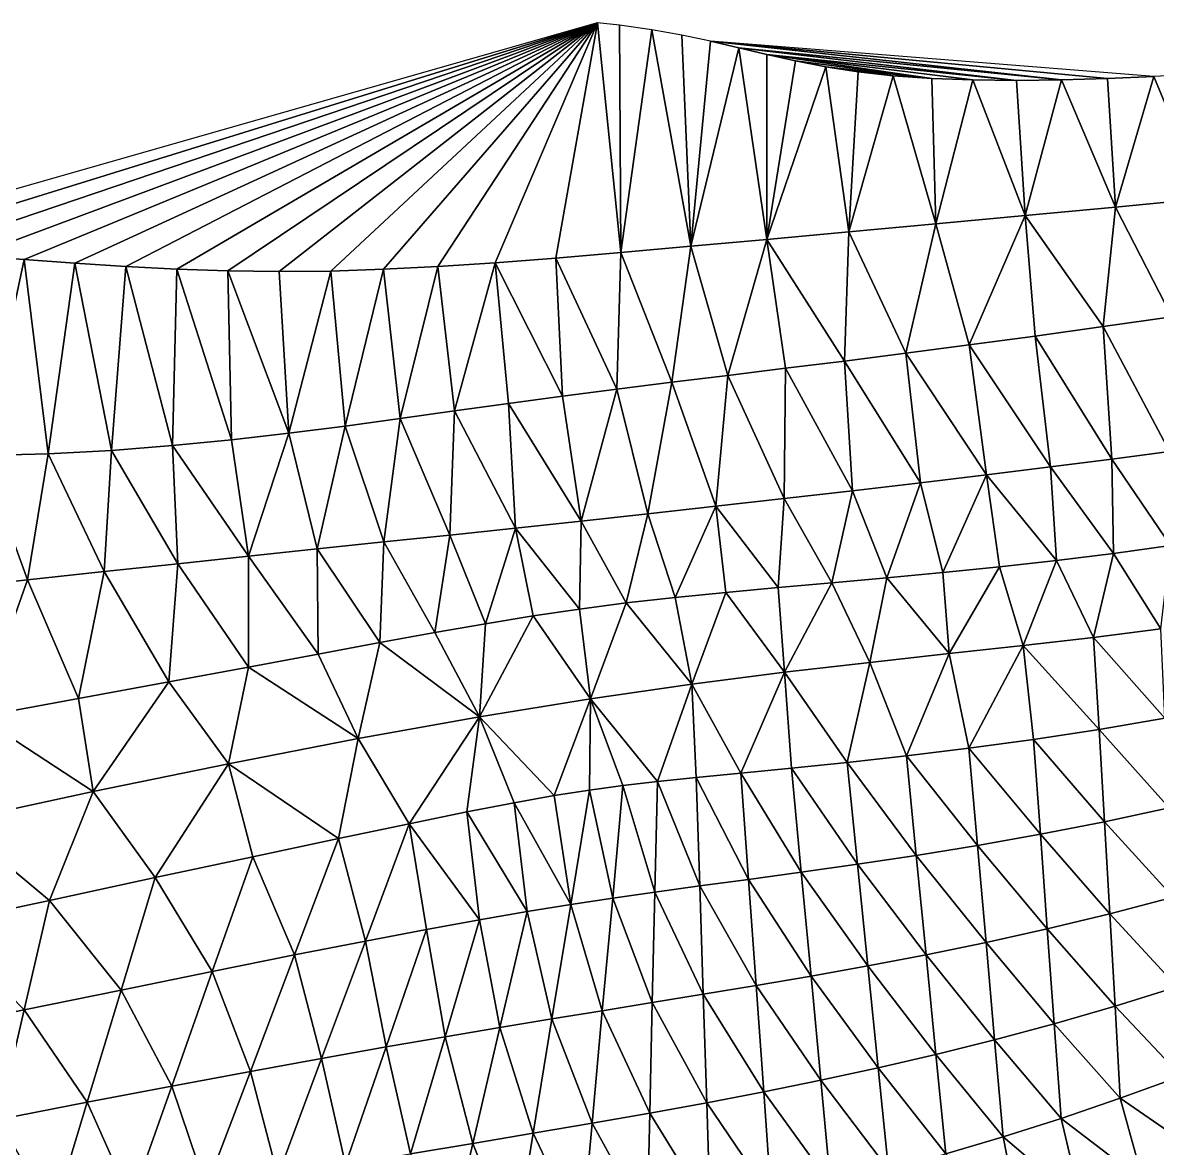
# Model space of a CAD drawing. Header units: metres. Extents: x 0 to 433, y 0 to 317.
# Drawn here: x 240.3 to 254.09, y 283.61 to 297.29 of the extents above; entities that cross this region are included whole.
import ezdxf

# ---------------------------------------------------------------- set-up
doc = ezdxf.new("R2010")
doc.units = ezdxf.units.M
doc.layers.add('TERRAIN_TIN', color=8, linetype='Continuous')

msp = doc.modelspace()

# ---------------------------------------------------------------- linework, layer by layer
at = {"layer": 'TERRAIN_TIN'}
for points in [[(237.822, 294.587, 1), (238.451, 294.547, 1), (247.291, 297.289)], [(238.451, 294.547, 1), (239.076, 294.503, 1), (247.291, 297.289)], [(239.076, 294.503, 1), (239.698, 294.456, 1), (247.291, 297.289)], [(239.698, 294.456, 1), (240.318, 294.409, 1), (247.291, 297.289)], [(240.318, 294.409, 1), (240.937, 294.365, 1), (247.291, 297.289)], [(240.937, 294.365, 1), (241.556, 294.326, 1), (247.291, 297.289)], [(241.556, 294.326, 1), (242.175, 294.295, 1), (247.291, 297.289)], [(242.175, 294.295, 1), (242.796, 294.274, 1), (247.291, 297.289)], [(242.796, 294.274, 1), (243.419, 294.265, 1), (247.291, 297.289)], [(243.419, 294.265, 1), (244.046, 294.271, 1), (247.291, 297.289)], [(244.046, 294.271, 1), (244.687, 294.292, 1), (247.291, 297.289)], [(244.687, 294.292, 1), (245.35, 294.325, 1), (247.291, 297.289)], [(245.35, 294.325, 1), (246.045, 294.371, 1), (247.291, 297.289)], [(246.045, 294.371, 1), (246.782, 294.428, 1), (247.291, 297.289)], [(246.782, 294.428, 1), (247.572, 294.495, 1), (247.291, 297.289)], [(247.572, 294.495, 1), (247.557, 297.26), (247.291, 297.289)], [(247.949, 297.204), (247.557, 297.26), (247.572, 294.495, 1)], [(248.423, 294.571, 1), (247.949, 297.204), (247.572, 294.495, 1)], [(248.316, 297.138), (247.949, 297.204), (248.423, 294.571, 1)], [(248.665, 297.063), (248.316, 297.138), (248.423, 294.571, 1)], [(249.007, 296.984), (248.665, 297.063), (248.423, 294.571, 1)], [(249.007, 296.984), (248.423, 294.571, 1), (249.346, 294.655, 1)], [(252.929, 296.596), (248.665, 297.063), (249.007, 296.984)], [(248.665, 297.063), (253.488, 296.612), (254.051, 296.635)], [(252.929, 296.596), (253.488, 296.612), (248.665, 297.063)], [(249.348, 296.903), (249.007, 296.984), (249.346, 294.655, 1)], [(252.381, 296.588), (252.929, 296.596), (249.007, 296.984)], [(249.348, 296.903), (252.381, 296.588), (249.007, 296.984)], [(249.698, 296.825), (249.348, 296.903), (249.346, 294.655, 1)], [(250.066, 296.753), (249.698, 296.825), (249.346, 294.655, 1)], [(249.348, 296.903), (251.352, 296.61), (251.853, 296.593)], [(251.352, 296.61), (249.348, 296.903), (249.698, 296.825)], [(252.381, 296.588), (249.348, 296.903), (251.853, 296.593)], [(250.066, 296.753), (251.352, 296.61), (249.698, 296.825)], [(250.345, 294.747, 1), (250.066, 296.753), (249.346, 294.655, 1)], [(251.352, 296.61), (250.066, 296.753), (250.885, 296.642)], [(250.458, 296.691), (250.066, 296.753), (250.345, 294.747, 1)], [(250.066, 296.753), (250.458, 296.691), (250.885, 296.642)], [(250.885, 296.642), (250.458, 296.691), (250.345, 294.747, 1)], [(251.401, 294.843, 1), (250.885, 296.642), (250.345, 294.747, 1)], [(251.401, 294.843, 1), (251.352, 296.61), (250.885, 296.642)], [(251.352, 296.61), (251.401, 294.843, 1), (251.853, 296.593)], [(251.401, 294.843, 1), (252.489, 294.944, 1), (251.853, 296.593)], [(252.489, 294.944, 1), (252.381, 296.588), (251.853, 296.593)], [(252.929, 296.596), (252.381, 296.588), (252.489, 294.944, 1)], [(253.587, 295.047, 1), (252.929, 296.596), (252.489, 294.944, 1)], [(253.587, 295.047, 1), (253.488, 296.612), (252.929, 296.596)], [(253.488, 296.612), (253.587, 295.047, 1), (254.051, 296.635)], [(253.587, 295.047, 1), (254.668, 295.151, 1), (254.051, 296.635)], [(254.668, 295.151, 1), (254.609, 296.664), (254.051, 296.635)], [(253.436, 293.595, 2), (253.587, 295.047, 1), (252.489, 294.944, 1)], [(254.271, 293.714, 2), (253.587, 295.047, 1), (253.436, 293.595, 2)], [(254.271, 293.714, 2), (254.668, 295.151, 1), (253.587, 295.047, 1)], [(252.489, 294.944, 1), (251.401, 294.843, 1), (251.808, 293.372, 2)], [(252.611, 293.48, 2), (252.489, 294.944, 1), (251.808, 293.372, 2)], [(252.611, 293.48, 2), (253.436, 293.595, 2), (252.489, 294.944, 1)], [(251.036, 293.271, 2), (251.401, 294.843, 1), (250.345, 294.747, 1)], [(251.401, 294.843, 1), (251.036, 293.271, 2), (251.808, 293.372, 2)], [(248.423, 294.571, 1), (248.875, 293.002, 2), (249.346, 294.655, 1)], [(248.875, 293.002, 2), (249.573, 293.088, 2), (249.346, 294.655, 1)], [(250.345, 294.747, 1), (249.346, 294.655, 1), (250.292, 293.177, 2)], [(249.346, 294.655, 1), (249.573, 293.088, 2), (250.292, 293.177, 2)], [(251.036, 293.271, 2), (250.345, 294.747, 1), (250.292, 293.177, 2)], [(246.782, 294.428, 1), (247.525, 292.835, 2), (247.572, 294.495, 1)], [(247.525, 292.835, 2), (248.194, 292.919, 2), (247.572, 294.495, 1)], [(248.194, 292.919, 2), (248.423, 294.571, 1), (247.572, 294.495, 1)], [(248.194, 292.919, 2), (248.875, 293.002, 2), (248.423, 294.571, 1)], [(239.698, 294.456, 1), (239.81, 292.027, 2), (240.318, 294.409, 1)], [(239.81, 292.027, 2), (240.611, 292.05, 2), (240.318, 294.409, 1)], [(240.611, 292.05, 2), (240.937, 294.365, 1), (240.318, 294.409, 1)], [(240.611, 292.05, 2), (241.381, 292.091, 2), (240.937, 294.365, 1)], [(240.937, 294.365, 1), (241.381, 292.091, 2), (241.556, 294.326, 1)], [(245.35, 294.325, 1), (245.55, 292.571, 2), (246.045, 294.371, 1)], [(245.55, 292.571, 2), (246.207, 292.662, 2), (246.045, 294.371, 1)], [(246.864, 292.75, 2), (246.782, 294.428, 1), (246.045, 294.371, 1)], [(246.207, 292.662, 2), (246.864, 292.75, 2), (246.045, 294.371, 1)], [(246.864, 292.75, 2), (247.525, 292.835, 2), (246.782, 294.428, 1)], [(241.381, 292.091, 2), (242.123, 292.149, 2), (241.556, 294.326, 1)], [(242.123, 292.149, 2), (242.175, 294.295, 1), (241.556, 294.326, 1)], [(242.123, 292.149, 2), (242.841, 292.219, 2), (242.175, 294.295, 1)], [(242.175, 294.295, 1), (242.841, 292.219, 2), (242.796, 294.274, 1)], [(243.539, 292.299, 2), (243.419, 294.265, 1), (242.796, 294.274, 1)], [(242.841, 292.219, 2), (243.539, 292.299, 2), (242.796, 294.274, 1)], [(243.419, 294.265, 1), (243.539, 292.299, 2), (244.046, 294.271, 1)], [(243.539, 292.299, 2), (244.22, 292.386, 2), (244.046, 294.271, 1)], [(244.046, 294.271, 1), (244.22, 292.386, 2), (244.687, 294.292, 1)], [(244.22, 292.386, 2), (244.889, 292.478, 2), (244.687, 294.292, 1)], [(244.889, 292.478, 2), (245.35, 294.325, 1), (244.687, 294.292, 1)], [(245.35, 294.325, 1), (244.889, 292.478, 2), (245.55, 292.571, 2)], [(254.241, 292.076, 3), (254.271, 293.714, 2), (253.436, 293.595, 2)], [(252.611, 293.48, 2), (253.542, 291.984, 3), (253.436, 293.595, 2)], [(253.542, 291.984, 3), (254.241, 292.076, 3), (253.436, 293.595, 2)], [(252.798, 291.89, 3), (252.611, 293.48, 2), (251.808, 293.372, 2)], [(253.542, 291.984, 3), (252.611, 293.48, 2), (252.798, 291.89, 3)], [(251.214, 291.697, 3), (251.036, 293.271, 2), (250.292, 293.177, 2)], [(251.036, 293.271, 2), (252.019, 291.794, 3), (251.808, 293.372, 2)], [(251.214, 291.697, 3), (252.019, 291.794, 3), (251.036, 293.271, 2)], [(252.019, 291.794, 3), (252.798, 291.89, 3), (251.808, 293.372, 2)], [(249.573, 293.088, 2), (250.39, 291.6, 3), (250.292, 293.177, 2)], [(250.39, 291.6, 3), (251.214, 291.697, 3), (250.292, 293.177, 2)], [(248.194, 292.919, 2), (248.726, 291.411, 3), (248.875, 293.002, 2)], [(248.726, 291.411, 3), (249.558, 291.505, 3), (248.875, 293.002, 2)], [(249.558, 291.505, 3), (249.573, 293.088, 2), (248.875, 293.002, 2)], [(249.558, 291.505, 3), (250.39, 291.6, 3), (249.573, 293.088, 2)], [(247.092, 291.231, 3), (247.525, 292.835, 2), (246.864, 292.75, 2)], [(247.092, 291.231, 3), (247.901, 291.319, 3), (247.525, 292.835, 2)], [(247.901, 291.319, 3), (248.194, 292.919, 2), (247.525, 292.835, 2)], [(247.901, 291.319, 3), (248.726, 291.411, 3), (248.194, 292.919, 2)], [(246.207, 292.662, 2), (247.092, 291.231, 3), (246.864, 292.75, 2)], [(244.889, 292.478, 2), (245.495, 291.061, 3), (245.55, 292.571, 2)], [(245.495, 291.061, 3), (246.292, 291.146, 3), (245.55, 292.571, 2)], [(246.292, 291.146, 3), (246.207, 292.662, 2), (245.55, 292.571, 2)], [(246.292, 291.146, 3), (247.092, 291.231, 3), (246.207, 292.662, 2)], [(244.694, 290.977, 3), (244.889, 292.478, 2), (244.22, 292.386, 2)], [(244.889, 292.478, 2), (244.694, 290.977, 3), (245.495, 291.061, 3)], [(243.047, 290.804, 3), (243.539, 292.299, 2), (242.841, 292.219, 2)], [(243.047, 290.804, 3), (243.88, 290.892, 3), (243.539, 292.299, 2)], [(243.88, 290.892, 3), (244.22, 292.386, 2), (243.539, 292.299, 2)], [(243.88, 290.892, 3), (244.694, 290.977, 3), (244.22, 292.386, 2)], [(242.187, 290.713, 3), (242.123, 292.149, 2), (241.381, 292.091, 2)], [(243.047, 290.804, 3), (242.841, 292.219, 2), (242.123, 292.149, 2)], [(242.187, 290.713, 3), (243.047, 290.804, 3), (242.123, 292.149, 2)], [(239.81, 292.027, 2), (239.397, 290.412, 3), (240.361, 290.518, 3)], [(240.611, 292.05, 2), (239.81, 292.027, 2), (240.361, 290.518, 3)], [(241.293, 290.618, 3), (240.611, 292.05, 2), (240.361, 290.518, 3)], [(241.293, 290.618, 3), (241.381, 292.091, 2), (240.611, 292.05, 2)], [(241.293, 290.618, 3), (242.187, 290.713, 3), (241.381, 292.091, 2)], [(254.256, 290.935, 4), (254.241, 292.076, 3), (253.542, 291.984, 3)], [(252.798, 291.89, 3), (252.019, 291.794, 3), (252.868, 290.752, 4)], [(253.562, 290.838, 4), (253.542, 291.984, 3), (252.798, 291.89, 3)], [(253.562, 290.838, 4), (252.798, 291.89, 3), (252.868, 290.752, 4)], [(253.562, 290.838, 4), (254.256, 290.935, 4), (253.542, 291.984, 3)], [(251.488, 290.605, 4), (252.019, 291.794, 3), (251.214, 291.697, 3)], [(251.488, 290.605, 4), (252.175, 290.675, 4), (252.019, 291.794, 3)], [(252.019, 291.794, 3), (252.175, 290.675, 4), (252.868, 290.752, 4)], [(250.139, 290.482, 4), (250.39, 291.6, 3), (249.558, 291.505, 3)], [(250.39, 291.6, 3), (250.139, 290.482, 4), (250.808, 290.542, 4)], [(250.39, 291.6, 3), (250.808, 290.542, 4), (251.214, 291.697, 3)], [(250.808, 290.542, 4), (251.488, 290.605, 4), (251.214, 291.697, 3)], [(248.726, 291.411, 3), (249.485, 290.424, 4), (249.558, 291.505, 3)], [(249.485, 290.424, 4), (250.139, 290.482, 4), (249.558, 291.505, 3)], [(247.901, 291.319, 3), (247.092, 291.231, 3), (247.639, 290.236, 4)], [(247.901, 291.319, 3), (247.639, 290.236, 4), (248.232, 290.303, 4)], [(248.726, 291.411, 3), (247.901, 291.319, 3), (248.232, 290.303, 4)], [(248.848, 290.365, 4), (248.726, 291.411, 3), (248.232, 290.303, 4)], [(248.726, 291.411, 3), (248.848, 290.365, 4), (249.485, 290.424, 4)], [(247.07, 290.162, 4), (247.092, 291.231, 3), (246.292, 291.146, 3)], [(247.092, 291.231, 3), (247.07, 290.162, 4), (247.639, 290.236, 4)], [(244.694, 290.977, 3), (245.313, 289.877, 4), (245.495, 291.061, 3)], [(245.495, 291.061, 3), (245.313, 289.877, 4), (245.928, 289.984, 4)], [(245.495, 291.061, 3), (245.928, 289.984, 4), (246.292, 291.146, 3)], [(245.928, 289.984, 4), (246.506, 290.078, 4), (246.292, 291.146, 3)], [(246.506, 290.078, 4), (247.07, 290.162, 4), (246.292, 291.146, 3)], [(243.88, 290.892, 3), (243.047, 290.804, 3), (243.894, 289.615, 4)], [(244.694, 290.977, 3), (243.88, 290.892, 3), (244.642, 289.754, 4)], [(244.642, 289.754, 4), (243.88, 290.892, 3), (243.894, 289.615, 4)], [(245.313, 289.877, 4), (244.694, 290.977, 3), (244.642, 289.754, 4)], [(253.562, 290.838, 4), (254.139, 289.921, 5), (254.256, 290.935, 4)], [(243.047, 290.804, 3), (242.187, 290.713, 3), (243.046, 289.456, 4)], [(243.894, 289.615, 4), (243.047, 290.804, 3), (243.046, 289.456, 4)], [(253.318, 289.815, 5), (253.562, 290.838, 4), (252.868, 290.752, 4)], [(254.139, 289.921, 5), (253.562, 290.838, 4), (253.318, 289.815, 5)], [(240.98, 289.074, 4), (241.293, 290.618, 3), (240.361, 290.518, 3)], [(241.293, 290.618, 3), (240.98, 289.074, 4), (242.079, 289.276, 4)], [(242.187, 290.713, 3), (241.293, 290.618, 3), (242.079, 289.276, 4)], [(242.187, 290.713, 3), (242.079, 289.276, 4), (243.046, 289.456, 4)], [(251.564, 289.62, 5), (252.175, 290.675, 4), (251.488, 290.605, 4)], [(252.175, 290.675, 4), (251.564, 289.62, 5), (252.465, 289.717, 5)], [(252.175, 290.675, 4), (252.465, 289.717, 5), (252.868, 290.752, 4)], [(252.465, 289.717, 5), (253.318, 289.815, 5), (252.868, 290.752, 4)], [(240.361, 290.518, 3), (239.397, 290.412, 3), (239.77, 288.853, 4)], [(240.98, 289.074, 4), (240.361, 290.518, 3), (239.77, 288.853, 4)], [(249.564, 289.393, 5), (250.139, 290.482, 4), (249.485, 290.424, 4)], [(250.139, 290.482, 4), (249.564, 289.393, 5), (250.602, 289.514, 5)], [(250.808, 290.542, 4), (250.139, 290.482, 4), (250.602, 289.514, 5)], [(251.564, 289.62, 5), (250.808, 290.542, 4), (250.602, 289.514, 5)], [(250.808, 290.542, 4), (251.564, 289.62, 5), (251.488, 290.605, 4)], [(248.436, 289.247, 5), (248.848, 290.365, 4), (248.232, 290.303, 4)], [(249.564, 289.393, 5), (248.848, 290.365, 4), (248.436, 289.247, 5)], [(248.848, 290.365, 4), (249.564, 289.393, 5), (249.485, 290.424, 4)], [(247.07, 290.162, 4), (247.204, 289.069, 5), (247.639, 290.236, 4)], [(247.639, 290.236, 4), (247.204, 289.069, 5), (248.436, 289.247, 5)], [(247.639, 290.236, 4), (248.436, 289.247, 5), (248.232, 290.303, 4)], [(246.506, 290.078, 4), (245.928, 289.984, 4), (245.854, 288.851, 5)], [(247.204, 289.069, 5), (246.506, 290.078, 4), (245.854, 288.851, 5)], [(247.204, 289.069, 5), (247.07, 290.162, 4), (246.506, 290.078, 4)], [(245.928, 289.984, 4), (245.313, 289.877, 4), (245.854, 288.851, 5)], [(245.313, 289.877, 4), (244.642, 289.754, 4), (245.854, 288.851, 5)], [(253.318, 289.815, 5), (252.465, 289.717, 5), (253.388, 288.696, 6)], [(254.188, 288.834, 6), (254.139, 289.921, 5), (253.318, 289.815, 5)], [(254.188, 288.834, 6), (253.318, 289.815, 5), (253.388, 288.696, 6)], [(244.642, 289.754, 4), (243.894, 289.615, 4), (244.379, 288.587, 5)], [(244.642, 289.754, 4), (244.379, 288.587, 5), (245.854, 288.851, 5)], [(251.564, 289.62, 5), (251.805, 288.469, 6), (252.465, 289.717, 5)], [(251.805, 288.469, 6), (252.589, 288.575, 6), (252.465, 289.717, 5)], [(252.465, 289.717, 5), (252.589, 288.575, 6), (253.388, 288.696, 6)], [(244.379, 288.587, 5), (243.894, 289.615, 4), (243.046, 289.456, 4)], [(249.564, 289.393, 5), (250.323, 288.297, 6), (250.602, 289.514, 5)], [(250.323, 288.297, 6), (251.045, 288.377, 6), (250.602, 289.514, 5)], [(251.045, 288.377, 6), (251.564, 289.62, 5), (250.602, 289.514, 5)], [(251.564, 289.62, 5), (251.045, 288.377, 6), (251.805, 288.469, 6)], [(242.079, 289.276, 4), (242.803, 288.282, 5), (243.046, 289.456, 4)], [(242.803, 288.282, 5), (244.379, 288.587, 5), (243.046, 289.456, 4)], [(249.033, 288.167, 6), (249.564, 289.393, 5), (248.436, 289.247, 5)], [(249.564, 289.393, 5), (249.033, 288.167, 6), (249.648, 288.227, 6)], [(250.323, 288.297, 6), (249.564, 289.393, 5), (249.648, 288.227, 6)], [(242.079, 289.276, 4), (240.98, 289.074, 4), (241.158, 287.944, 5)], [(242.803, 288.282, 5), (242.079, 289.276, 4), (241.158, 287.944, 5)], [(247.204, 289.069, 5), (248.02, 288.065, 6), (248.436, 289.247, 5)], [(248.436, 289.247, 5), (248.02, 288.065, 6), (248.489, 288.113, 6)], [(249.033, 288.167, 6), (248.436, 289.247, 5), (248.489, 288.113, 6)], [(241.158, 287.944, 5), (240.98, 289.074, 4), (239.77, 288.853, 4)], [(246.762, 287.894, 6), (247.204, 289.069, 5), (245.854, 288.851, 5)], [(247.204, 289.069, 5), (246.762, 287.894, 6), (247.191, 287.961, 6)], [(247.599, 288.017, 6), (247.204, 289.069, 5), (247.191, 287.961, 6)], [(247.204, 289.069, 5), (247.599, 288.017, 6), (248.02, 288.065, 6)], [(239.475, 287.58, 5), (241.158, 287.944, 5), (239.77, 288.853, 4)], [(244.379, 288.587, 5), (245.001, 287.553, 6), (245.854, 288.851, 5)], [(245.001, 287.553, 6), (245.702, 287.696, 6), (245.854, 288.851, 5)], [(245.702, 287.696, 6), (246.277, 287.807, 6), (245.854, 288.851, 5)], [(246.277, 287.807, 6), (246.762, 287.894, 6), (245.854, 288.851, 5)], [(254.238, 287.746, 7), (254.188, 288.834, 6), (253.388, 288.696, 6)], [(252.589, 288.575, 6), (253.452, 287.576, 7), (253.388, 288.696, 6)], [(253.452, 287.576, 7), (254.238, 287.746, 7), (253.388, 288.696, 6)], [(242.803, 288.282, 5), (244.14, 287.372, 6), (244.379, 288.587, 5)], [(244.14, 287.372, 6), (245.001, 287.553, 6), (244.379, 288.587, 5)], [(252.673, 287.424, 7), (252.589, 288.575, 6), (251.805, 288.469, 6)], [(252.589, 288.575, 6), (252.673, 287.424, 7), (253.452, 287.576, 7)], [(251.805, 288.469, 6), (251.045, 288.377, 6), (251.909, 287.289, 7)], [(252.673, 287.424, 7), (251.805, 288.469, 6), (251.909, 287.289, 7)], [(242.803, 288.282, 5), (241.158, 287.944, 5), (241.912, 286.897, 6)], [(243.099, 287.151, 6), (242.803, 288.282, 5), (241.912, 286.897, 6)], [(243.099, 287.151, 6), (244.14, 287.372, 6), (242.803, 288.282, 5)], [(250.449, 287.06, 7), (250.323, 288.297, 6), (249.648, 288.227, 6)], [(250.323, 288.297, 6), (251.165, 287.168, 7), (251.045, 288.377, 6)], [(250.323, 288.297, 6), (250.449, 287.06, 7), (251.165, 287.168, 7)], [(251.045, 288.377, 6), (251.165, 287.168, 7), (251.909, 287.289, 7)], [(249.126, 286.876, 7), (249.033, 288.167, 6), (248.489, 288.113, 6)], [(249.648, 288.227, 6), (249.033, 288.167, 6), (249.767, 286.963, 7)], [(249.033, 288.167, 6), (249.126, 286.876, 7), (249.767, 286.963, 7)], [(250.449, 287.06, 7), (249.648, 288.227, 6), (249.767, 286.963, 7)], [(247.474, 286.648, 7), (247.599, 288.017, 6), (247.191, 287.961, 6)], [(247.599, 288.017, 6), (247.474, 286.648, 7), (247.988, 286.722, 7)], [(248.02, 288.065, 6), (247.599, 288.017, 6), (247.988, 286.722, 7)], [(248.532, 286.796, 7), (248.02, 288.065, 6), (247.988, 286.722, 7)], [(248.02, 288.065, 6), (248.532, 286.796, 7), (248.489, 288.113, 6)], [(248.532, 286.796, 7), (249.126, 286.876, 7), (248.489, 288.113, 6)], [(239.475, 287.58, 5), (240.628, 286.621, 6), (241.158, 287.944, 5)], [(241.158, 287.944, 5), (240.628, 286.621, 6), (241.912, 286.897, 6)], [(246.762, 287.894, 6), (246.277, 287.807, 6), (246.964, 286.571, 7)], [(247.191, 287.961, 6), (246.762, 287.894, 6), (246.964, 286.571, 7)], [(247.474, 286.648, 7), (247.191, 287.961, 6), (246.964, 286.571, 7)], [(246.277, 287.807, 6), (245.702, 287.696, 6), (246.433, 286.485, 7)], [(246.277, 287.807, 6), (246.433, 286.485, 7), (246.964, 286.571, 7)], [(254.238, 287.746, 7), (253.452, 287.576, 7), (254.287, 286.659, 8)], [(240.628, 286.621, 6), (239.475, 287.58, 5), (239.296, 286.334, 6)], [(245.857, 286.385, 7), (245.702, 287.696, 6), (245.001, 287.553, 6)], [(245.702, 287.696, 6), (245.857, 286.385, 7), (246.433, 286.485, 7)], [(244.14, 287.372, 6), (244.468, 286.126, 7), (245.001, 287.553, 6)], [(244.468, 286.126, 7), (245.21, 286.267, 7), (245.001, 287.553, 6)], [(245.21, 286.267, 7), (245.857, 286.385, 7), (245.001, 287.553, 6)], [(253.452, 287.576, 7), (252.673, 287.424, 7), (253.516, 286.456, 8)], [(254.287, 286.659, 8), (253.452, 287.576, 7), (253.516, 286.456, 8)], [(244.14, 287.372, 6), (243.099, 287.151, 6), (243.605, 285.957, 7)], [(244.468, 286.126, 7), (244.14, 287.372, 6), (243.605, 285.957, 7)], [(252.757, 286.273, 8), (252.673, 287.424, 7), (251.909, 287.289, 7)], [(252.673, 287.424, 7), (252.757, 286.273, 8), (253.516, 286.456, 8)], [(250.449, 287.06, 7), (251.284, 285.958, 8), (251.165, 287.168, 7)], [(251.165, 287.168, 7), (252.013, 286.108, 8), (251.909, 287.289, 7)], [(251.284, 285.958, 8), (252.013, 286.108, 8), (251.165, 287.168, 7)], [(252.013, 286.108, 8), (252.757, 286.273, 8), (251.909, 287.289, 7)], [(242.606, 285.756, 7), (243.099, 287.151, 6), (241.912, 286.897, 6)], [(243.099, 287.151, 6), (242.606, 285.756, 7), (243.605, 285.957, 7)], [(250.449, 287.06, 7), (249.767, 286.963, 7), (250.574, 285.823, 8)], [(251.284, 285.958, 8), (250.449, 287.06, 7), (250.574, 285.823, 8)], [(240.628, 286.621, 6), (241.499, 285.531, 7), (241.912, 286.897, 6)], [(241.499, 285.531, 7), (242.606, 285.756, 7), (241.912, 286.897, 6)], [(249.767, 286.963, 7), (249.126, 286.876, 7), (249.885, 285.699, 8)], [(250.574, 285.823, 8), (249.767, 286.963, 7), (249.885, 285.699, 8)], [(248.575, 285.479, 8), (248.532, 286.796, 7), (247.988, 286.722, 7)], [(248.532, 286.796, 7), (249.218, 285.585, 8), (249.126, 286.876, 7)], [(249.218, 285.585, 8), (248.532, 286.796, 7), (248.575, 285.479, 8)], [(249.126, 286.876, 7), (249.218, 285.585, 8), (249.885, 285.699, 8)], [(240.318, 285.289, 7), (240.628, 286.621, 6), (239.296, 286.334, 6)], [(240.318, 285.289, 7), (241.499, 285.531, 7), (240.628, 286.621, 6)], [(247.348, 285.28, 8), (247.474, 286.648, 7), (246.964, 286.571, 7)], [(247.956, 285.378, 8), (247.474, 286.648, 7), (247.348, 285.28, 8)], [(247.474, 286.648, 7), (247.956, 285.378, 8), (247.988, 286.722, 7)], [(247.956, 285.378, 8), (248.575, 285.479, 8), (247.988, 286.722, 7)], [(254.337, 285.571, 9), (254.287, 286.659, 8), (253.516, 286.456, 8)], [(245.857, 286.385, 7), (246.104, 285.076, 8), (246.433, 286.485, 7)], [(246.104, 285.076, 8), (246.736, 285.18, 8), (246.433, 286.485, 7)], [(246.433, 286.485, 7), (246.736, 285.18, 8), (246.964, 286.571, 7)], [(246.736, 285.18, 8), (247.348, 285.28, 8), (246.964, 286.571, 7)], [(245.437, 284.963, 8), (245.857, 286.385, 7), (245.21, 286.267, 7)], [(245.857, 286.385, 7), (245.437, 284.963, 8), (246.104, 285.076, 8)], [(252.757, 286.273, 8), (253.581, 285.336, 9), (253.516, 286.456, 8)], [(253.581, 285.336, 9), (254.337, 285.571, 9), (253.516, 286.456, 8)], [(239.102, 285.038, 7), (240.318, 285.289, 7), (239.296, 286.334, 6)], [(244.468, 286.126, 7), (244.719, 284.839, 8), (245.21, 286.267, 7)], [(244.719, 284.839, 8), (245.437, 284.963, 8), (245.21, 286.267, 7)], [(252.013, 286.108, 8), (252.841, 285.122, 9), (252.757, 286.273, 8)], [(252.757, 286.273, 8), (252.841, 285.122, 9), (253.581, 285.336, 9)], [(243.935, 284.699, 8), (244.468, 286.126, 7), (243.605, 285.957, 7)], [(244.719, 284.839, 8), (244.468, 286.126, 7), (243.935, 284.699, 8)], [(252.013, 286.108, 8), (251.284, 285.958, 8), (252.117, 284.927, 9)], [(252.013, 286.108, 8), (252.117, 284.927, 9), (252.841, 285.122, 9)], [(242.606, 285.756, 7), (243.07, 284.541, 8), (243.605, 285.957, 7)], [(243.07, 284.541, 8), (243.935, 284.699, 8), (243.605, 285.957, 7)], [(251.404, 284.749, 9), (251.284, 285.958, 8), (250.574, 285.823, 8)], [(252.117, 284.927, 9), (251.284, 285.958, 8), (251.404, 284.749, 9)], [(250.7, 284.586, 9), (250.574, 285.823, 8), (249.885, 285.699, 8)], [(250.7, 284.586, 9), (251.404, 284.749, 9), (250.574, 285.823, 8)], [(242.606, 285.756, 7), (241.499, 285.531, 7), (242.114, 284.362, 8)], [(243.07, 284.541, 8), (242.606, 285.756, 7), (242.114, 284.362, 8)], [(249.218, 285.585, 8), (250.003, 284.435, 9), (249.885, 285.699, 8)], [(250.003, 284.435, 9), (250.7, 284.586, 9), (249.885, 285.699, 8)], [(241.085, 284.166, 8), (241.499, 285.531, 7), (240.318, 285.289, 7)], [(241.499, 285.531, 7), (241.085, 284.166, 8), (242.114, 284.362, 8)], [(249.31, 284.294, 9), (249.218, 285.585, 8), (248.575, 285.479, 8)], [(249.218, 285.585, 8), (249.31, 284.294, 9), (250.003, 284.435, 9)], [(253.581, 285.336, 9), (254.386, 284.484, 10), (254.337, 285.571, 9)], [(247.924, 284.034, 9), (247.956, 285.378, 8), (247.348, 285.28, 8)], [(247.956, 285.378, 8), (247.924, 284.034, 9), (248.618, 284.161, 9)], [(248.575, 285.479, 8), (247.956, 285.378, 8), (248.618, 284.161, 9)], [(249.31, 284.294, 9), (248.575, 285.479, 8), (248.618, 284.161, 9)], [(239.102, 285.038, 7), (240.008, 283.958, 8), (240.318, 285.289, 7)], [(240.008, 283.958, 8), (241.085, 284.166, 8), (240.318, 285.289, 7)], [(246.736, 285.18, 8), (247.223, 283.911, 9), (247.348, 285.28, 8)], [(247.223, 283.911, 9), (247.924, 284.034, 9), (247.348, 285.28, 8)], [(252.841, 285.122, 9), (253.645, 284.216, 10), (253.581, 285.336, 9)], [(253.645, 284.216, 10), (254.386, 284.484, 10), (253.581, 285.336, 9)], [(246.736, 285.18, 8), (246.104, 285.076, 8), (246.509, 283.789, 9)], [(247.223, 283.911, 9), (246.736, 285.18, 8), (246.509, 283.789, 9)], [(252.841, 285.122, 9), (252.117, 284.927, 9), (252.925, 283.971, 10)], [(253.645, 284.216, 10), (252.841, 285.122, 9), (252.925, 283.971, 10)], [(245.017, 283.541, 9), (245.437, 284.963, 8), (244.719, 284.839, 8)], [(245.437, 284.963, 8), (245.017, 283.541, 9), (245.776, 283.666, 9)], [(246.104, 285.076, 8), (245.437, 284.963, 8), (245.776, 283.666, 9)], [(246.104, 285.076, 8), (245.776, 283.666, 9), (246.509, 283.789, 9)], [(244.719, 284.839, 8), (243.935, 284.699, 8), (244.228, 283.41, 9)], [(245.017, 283.541, 9), (244.719, 284.839, 8), (244.228, 283.41, 9)], [(252.117, 284.927, 9), (251.404, 284.749, 9), (252.221, 283.746, 10)], [(252.117, 284.927, 9), (252.221, 283.746, 10), (252.925, 283.971, 10)], [(243.403, 283.272, 9), (243.935, 284.699, 8), (243.07, 284.541, 8)], [(243.935, 284.699, 8), (243.403, 283.272, 9), (244.228, 283.41, 9)], [(251.404, 284.749, 9), (250.7, 284.586, 9), (251.523, 283.54, 10)], [(252.221, 283.746, 10), (251.404, 284.749, 9), (251.523, 283.54, 10)], [(250.826, 283.349, 10), (250.7, 284.586, 9), (250.003, 284.435, 9)], [(250.7, 284.586, 9), (250.826, 283.349, 10), (251.523, 283.54, 10)], [(242.534, 283.125, 9), (243.07, 284.541, 8), (242.114, 284.362, 8)], [(242.534, 283.125, 9), (243.403, 283.272, 9), (243.07, 284.541, 8)], [(249.31, 284.294, 9), (250.121, 283.171, 10), (250.003, 284.435, 9)], [(250.121, 283.171, 10), (250.826, 283.349, 10), (250.003, 284.435, 9)], [(254.689, 283.495, 11), (254.386, 284.484, 10), (253.645, 284.216, 10)], [(241.085, 284.166, 8), (241.621, 282.967, 9), (242.114, 284.362, 8)], [(241.621, 282.967, 9), (242.534, 283.125, 9), (242.114, 284.362, 8)], [(249.402, 283.003, 10), (249.31, 284.294, 9), (248.618, 284.161, 9)], [(250.121, 283.171, 10), (249.31, 284.294, 9), (249.402, 283.003, 10)], [(241.085, 284.166, 8), (240.008, 283.958, 8), (240.671, 282.8, 9)], [(241.621, 282.967, 9), (241.085, 284.166, 8), (240.671, 282.8, 9)], [(247.924, 284.034, 9), (248.661, 282.844, 10), (248.618, 284.161, 9)], [(248.661, 282.844, 10), (249.402, 283.003, 10), (248.618, 284.161, 9)], [(253.924, 283.209, 11), (253.645, 284.216, 10), (252.925, 283.971, 10)], [(254.689, 283.495, 11), (253.645, 284.216, 10), (253.924, 283.209, 11)], [(247.892, 282.691, 10), (247.924, 284.034, 9), (247.223, 283.911, 9)], [(247.892, 282.691, 10), (248.661, 282.844, 10), (247.924, 284.034, 9)], [(240.008, 283.958, 8), (239.698, 282.626, 9), (240.671, 282.8, 9)], [(247.098, 282.543, 10), (247.223, 283.911, 9), (246.509, 283.789, 9)], [(247.098, 282.543, 10), (247.892, 282.691, 10), (247.223, 283.911, 9)], [(252.221, 283.746, 10), (253.171, 282.942, 11), (252.925, 283.971, 10)], [(253.171, 282.942, 11), (253.924, 283.209, 11), (252.925, 283.971, 10)], [(245.776, 283.666, 9), (246.281, 282.398, 10), (246.509, 283.789, 9)], [(246.281, 282.398, 10), (247.098, 282.543, 10), (246.509, 283.789, 9)], [(252.427, 282.691, 11), (252.221, 283.746, 10), (251.523, 283.54, 10)], [(252.427, 282.691, 11), (253.171, 282.942, 11), (252.221, 283.746, 10)], [(245.017, 283.541, 9), (245.447, 282.257, 10), (245.776, 283.666, 9)], [(245.447, 282.257, 10), (246.281, 282.398, 10), (245.776, 283.666, 9)]]:
    msp.add_3dface(points, dxfattribs=at)

doc.saveas('drawing.dxf')
